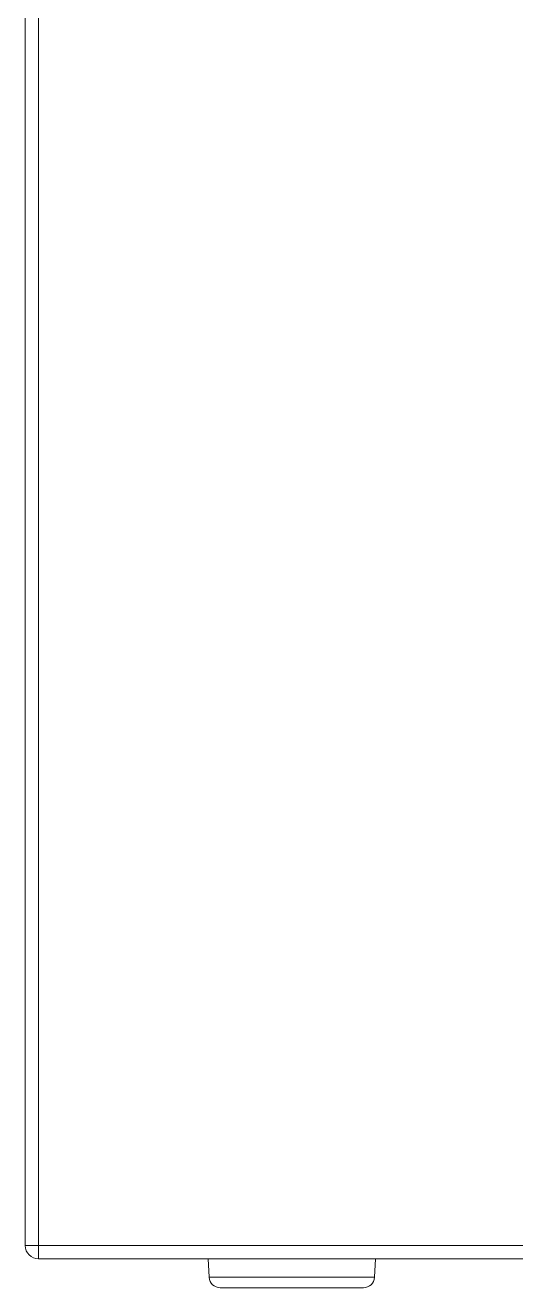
# Model space of a CAD drawing. Header units: millimetres. Extents: x 1177 to 4147, y 93 to 2194.
# Drawn here: x 3247.3 to 3357.7, y 1335.4 to 1619.4 of the extents above; entities that cross this region are included whole.
import ezdxf

# ---------------------------------------------------------------- set-up
doc = ezdxf.new("R2010")
doc.units = ezdxf.units.MM
doc.header["$LTSCALE"] = 0.1
doc.layers.get('0').update_dxf_attribs({"lineweight": 13})

msp = doc.modelspace()

# ---------------------------------------------------------------- linework, layer by layer
for p, q in [((3250.3, 1341.89), (3250.3, 1921.89)), ((3247.3, 1918.89), (3247.3, 1344.89)), ((3677.3, 1344.89), (3247.3, 1344.89)), ((3674.3, 1341.89), (3250.3, 1341.89)), ((3288.48, 1341.89), (3288.7, 1337.76)), ((3326.12, 1341.89), (3325.9, 1337.76)), ((3325.9, 1337.76), (3288.7, 1337.76)), ((3323.4, 1335.39), (3291.2, 1335.39))]:
    msp.add_line(p, q)
for centre, radius, start, end in [((3250.3, 1344.89), 3, 180, 270), ((3291.2, 1337.89), 2.5, 183, 270), ((3323.4, 1337.89), 2.5, 270, 357)]:
    msp.add_arc(centre, radius, start, end)

doc.saveas('drawing.dxf')
